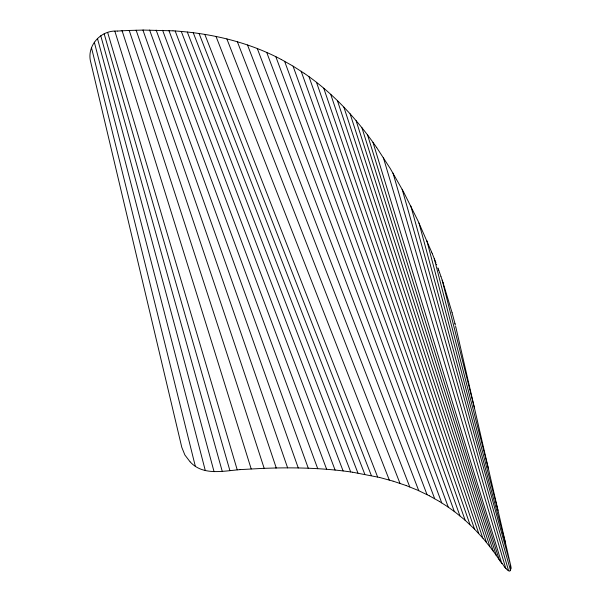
<?xml version="1.0" encoding="UTF-8"?>
<svg xmlns="http://www.w3.org/2000/svg" width="601" height="601" viewBox="0 0 601 601"><rect width="100%" height="100%" fill="white"/><g stroke="black" fill="none" stroke-linecap="round" stroke-linejoin="round"><path stroke-width="0.9" d="M510.903 568.531L510.873 569.064M510.534 570.379L402.167 189.315M117.375 31.079C100.352 29.885 86.123 46.367 90.841 62.602L181.78 447.302L184.883 454.987L190.051 461.771M239.919 469.629C222.971 471.079 202.815 475.827 190.216 461.936M240.107 469.614L263.523 468.352M117.503 31.072L121.011 30.854M121.244 30.839L128.479 30.478M128.712 30.471L143.369 30.073M263.719 468.344L275.311 467.999M214.061 471.702L97.46 38.441M275.521 467.991C301.199 467.488 326.967 468.427 352.396 472.183M143.594 30.073L172.938 30.824M173.065 30.831C210.425 33.153 247.8 41.792 281.043 59.356M352.577 472.206L379.667 477.479M379.764 477.502L392.949 481.108M393.137 481.161L405.975 485.48M406.246 485.585L417.703 490.221L429.257 495.757M429.362 495.817L439.339 501.407M281.23 59.454L292.785 65.967M508.566 570.627L393.016 173.141M439.376 501.429L447.189 506.41M447.339 506.515L454.769 511.819M304.031 73.187L293.033 66.118L454.311 511.474M304.204 73.307C332.984 92.967 356.934 119.013 376.684 147.583M454.934 511.939L464.468 519.67M464.581 519.767L474.242 528.827M507.011 569.493L506.463 568.989A26.797 4.673 61.2 0 1 505.854 568.358M474.347 528.925L483.422 538.766M505.839 568.373L505.441 567.953M505.764 568.298L383.31 157.47M504.637 567.059L503.976 566.285M483.572 538.932L491.881 549.299M492.024 549.487L495.863 554.783M501.88 563.58L500.528 561.672M501.76 563.415L372.981 142.332M496.013 555.001L499.656 560.38M376.804 147.756L390.372 168.716L403.526 191.847M500.415 561.507L500.16 561.131M500.04 560.951L499.709 560.463M403.617 192.019L418.026 220.928L431.608 252.029M431.698 252.247L432.239 253.577M432.314 253.75L435.943 262.802M216.037 36.481L389.298 480.034M204.828 34.407L377.623 476.984M226.885 38.937L399.973 483.354M199.089 33.521L371.365 475.586M193.252 32.732L364.815 474.272M436.461 264.139L436.724 264.823M237.38 41.777L409.762 486.923M187.317 32.048L357.933 473.047M181.292 31.462L350.706 471.935M247.514 44.985L418.754 490.686M257.296 48.553L427.033 494.623M175.161 30.974L343.103 470.929M168.934 30.591L335.095 470.05M266.731 52.46L434.673 498.695M162.608 30.313L326.651 469.298M437.874 267.858L438.046 268.339M275.829 56.704L441.727 502.872M438.137 268.579L438.407 269.308M156.162 30.133L317.726 468.69M284.596 61.264L448.263 507.139M438.542 269.669L438.73 270.195M438.76 270.285L439.474 272.261M149.611 30.05L308.283 468.239M301.154 71.256L459.93 515.853M439.564 272.508L440.901 276.332M142.933 30.08L298.269 467.954M308.967 76.658L465.151 520.263M316.487 82.307L470.012 524.696M136.134 30.208L287.624 467.863M440.946 276.46L442.997 282.553M323.729 88.197L474.542 529.128M330.7 94.312L478.772 533.553M129.2 30.448L276.28 467.976M337.409 100.63L482.731 537.963M443.042 282.688L452.087 312.693M343.877 107.151L486.434 542.35M122.116 30.794L264.17 468.322M350.12 113.852L489.913 546.715M356.13 120.733L493.173 551.042M361.945 127.773L496.246 555.339M114.874 31.244L251.188 468.923M367.557 134.977L499.138 559.591M107.647 32.454L237.222 469.817M104.161 33.806L229.837 470.38M100.758 35.752L222.16 471.034M410.814 205.955L510.677 565.518L455.858 327.237M452.102 312.76L454.867 323.218M419.01 223.054L505.516 543.056M426.808 240.588L497.989 510.332M434.253 258.558L488.312 468.277M94.327 42.19L205.324 470.636M442.186 280.119L474.505 408.274M455.032 323.871L454.897 323.33M455.085 324.089L455.355 325.164M91.502 47.802L195.28 466.083M455.761 326.831L455.663 326.418M510.685 565.556L510.79 566.397M510.865 567.179L510.903 567.892M510.707 566.232A26.361 4.35 68.6 0 1 510.782 567.028M510.827 567.742A26.436 4.545 67.8 0 1 510.835 568.396M510.602 568.569A26.452 4.695 67 0 1 510.407 570.071M510.339 570.582A26.744 4.928 64.9 0 1 510.136 570.792L509.933 570.905A26.572 4.906 63.8 0 1 509.595 570.98M509.272 570.958A26.391 4.823 62.9 0 1 508.904 570.852M508.566 570.8A27 4.838 61.9 0 1 507.169 569.853M505.231 567.667A26.79 4.71 61.3 0 1 504.6 566.961M503.751 565.586A26.767 4.846 61.7 0 1 501.7 562.897"/></g></svg>
